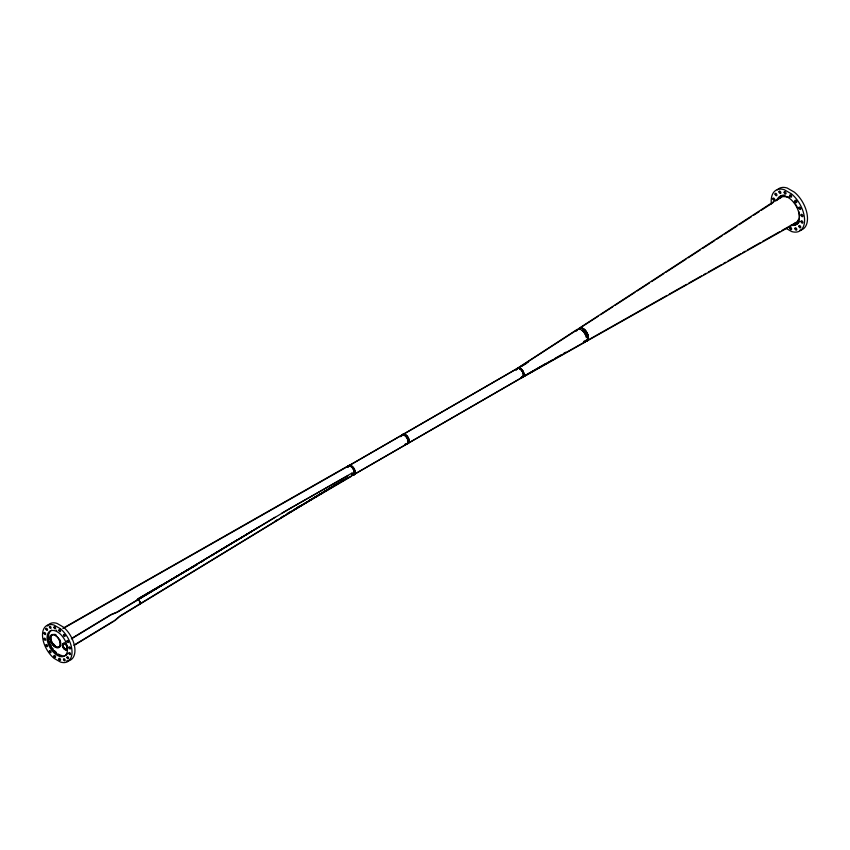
<?xml version="1.0" encoding="UTF-8"?>
<svg xmlns="http://www.w3.org/2000/svg" width="850" height="850" viewBox="0 0 850 850"><rect width="100%" height="100%" fill="white"/><g stroke="black" fill="none" stroke-linecap="round" stroke-linejoin="round"><path stroke-width="1.27" d="M588.434 337.907L588.126 339.564M576.417 331.118L577.649 329.502L598.4 316.158M523.366 376.667L584.832 341.923L586.064 340.297M583.546 342.252C591.239 341.222 587.956 331.266 583.132 328.759A7.172 4.144 60 0 1 587.903 335.368A7.172 4.144 60 0 1 586.394 340.978L666.995 295.428M797.693 220.958L798.447 219.512M779.386 198.507L779.482 198.347A11.943 6.896 60 0 1 779.62 198.167L779.716 198.039A11.996 6.927 60 0 1 779.875 197.848M578.616 329.354L579.031 328.812M137.243 600.206L252.546 530.793L245.926 534.841M797.311 221.436L797.098 221.659A11.613 6.704 60 0 1 796.832 221.924M780.088 197.614L780.204 197.508A12.006 6.938 60 0 1 780.789 197.019L782.128 196.339A11.996 6.927 60 0 1 782.754 196.169L782.914 196.137A12.006 6.927 60 0 1 783.232 196.084L788.747 197.498M114.707 620.426L118.734 617.015M780.821 197.625L781.076 197.444A11.656 6.726 60 0 1 781.617 197.104M212.064 555.571L213.169 554.816M518.224 367.774L577.278 329.354M579.381 328.121L781.086 196.817M600.599 314.723L612.808 306.786M615.007 305.362L634.982 292.379M637.16 290.966L649.4 283.007M651.567 281.605L663.818 273.647M665.975 272.234L685.992 259.229M688.128 257.837L700.4 249.857M702.536 248.476L714.818 240.497M716.943 239.116L722.574 235.45M724.699 234.069L736.992 226.079M739.096 224.708L751.4 216.718M753.504 215.347L759.167 211.671M761.26 210.311L773.574 202.3M775.668 200.951L781.341 197.264M518.341 367.944L577.649 329.502M216.346 552.766L290.817 507.928M74.226 645.309L114.856 620.649L119.892 616.378L348.107 477.201M238.138 539.654L244.821 535.511M337.769 483.331L119.744 616.154M71.411 638.562L110.829 614.635L117.257 611.957L237.522 539.686M71.559 638.786L110.978 614.858L117.172 612.308L136.127 600.886M343.751 479.91L308.901 500.65M74.078 645.086L113.571 621.106M253.587 530.166L275.092 517.246M137.456 600.089L259.845 526.384M281.807 513.241L352.081 473.025A5.058 2.922 60 0 1 352.134 473.567M287.544 513.358L290.976 511.349M293.261 510.011L351.539 475.873M275.156 520.997L277.44 519.658M280.861 517.65L284.293 515.642M286.578 514.303L351.709 476.138M290.721 508.002L348.107 475.564M137.806 598.889L161.606 585.002M200.77 562.392L203.044 561.064M297.192 507.503L299.349 506.249M584.056 341.179A7.501 4.335 60 0 0 587.339 333.317A7.501 4.335 60 0 0 578.329 329.258L580.157 328.164L582.335 328.376M125.311 592.641L346.354 466.862M125.492 592.918L129.498 590.601M581.241 329.853L582.027 330.384L583.929 329.29M348.659 465.768L402.029 434.956M402.73 434.541L517.331 368.379M348.383 466.066L528.317 362.185M525.948 363.736L517.618 368.549A4.887 2.826 60 0 1 522.484 370.866A4.887 2.826 60 0 1 522.909 376.741L534.406 370.111M582.027 330.384L582.803 331.043L584.694 329.949M582.803 331.043L583.536 331.819L585.438 330.724M583.536 331.819L584.216 332.69L586.117 331.596M584.216 332.69L584.821 333.636L586.723 332.541M587.956 335.591L586.064 336.685L585.342 334.634L587.233 333.54M585.756 335.654L587.648 334.56M586.245 337.684L588.147 336.589M534.99 369.771L541.801 365.84M542.449 365.468L545.891 363.481M353.409 474.789L522.771 377.007M523.005 376.879L552.107 360.081M554.381 358.774L561.191 354.832M563.465 353.526L565.739 352.219M583.897 341.743L586.192 340.414M353.812 474.693L407.192 443.881M407.894 443.477L522.495 377.315M585.756 340.978L587.658 339.883M782 230.414L796.206 222.381M586.543 341.275L796.492 222.796A11.985 6.917 60 0 0 797.438 222.02L797.661 221.776A11.953 6.906 60 0 0 797.884 221.51L798.001 221.351A15.109 8.723 60 0 0 798.787 211.416M62.794 628.352L125.927 592.291M64.09 627.991L124.918 593.236M130.082 590.261L346.502 467.149M669.237 294.153L686.566 284.357M688.798 283.092L701.537 275.899M703.758 274.646L706.138 273.296M708.358 272.043L721.108 264.839M723.318 263.585L725.709 262.236M727.919 260.982L740.679 253.768M742.879 252.524L745.28 251.164M747.479 249.921L760.251 242.707M762.439 241.474L779.822 231.646M523.462 376.848L584.917 342.242M579.551 328.408L580.157 328.164M586.117 341.073L586.723 340.829M584.226 342.168L584.832 341.923M578.255 329.258L580.444 329.471M783.403 196.552L785.039 196.584M581.145 327.792L581.921 327.951M786.335 228.512L791.531 231.508A23.598 13.621 60 0 0 804.578 220.235A23.598 13.621 60 0 0 791.531 193.906L784.263 189.709A23.598 13.621 60 0 0 771.396 203.968M53.167 643.492L55.091 645.766M794.049 202.183L794.07 202.215A11.974 6.917 60 0 1 794.686 203.012L794.994 203.447M139.899 601.588L139.676 601.216A2.582 1.498 60 0 1 139.124 604.499M584.821 333.636L585.342 334.634M797.566 207.984L797.353 207.496A12.006 6.927 60 0 0 797.194 207.166M140.112 602.735L139.931 602.044L140.112 602.735A2.316 1.339 60 0 1 139.06 604.254M352.081 473.025A1.806 1.041 60 0 1 352.176 474.417M352.357 473.471A5.376 3.103 60 0 1 352.357 474.428M522.484 376.986A4.887 2.826 60 0 1 521.443 377.081M517.013 369.399A4.887 2.826 60 0 1 517.267 368.921M517.533 368.411A5.047 2.911 60 0 1 523.196 371.971A5.047 2.911 60 0 1 521.486 377.219M516.906 369.293A5.047 2.911 60 0 1 517.172 368.794M347.193 467.064A5.259 3.039 60 0 1 353.069 468.637A5.259 3.039 60 0 1 352.548 475.341M347.31 467.001A5.259 3.039 60 0 1 353.43 468.966A5.174 2.986 60 0 1 352.134 475.129M352.07 475.246A5.259 3.039 60 0 0 353.43 468.966A5.174 2.986 60 0 0 347.448 467.001M352.591 475.447A5.376 3.103 60 0 0 353.132 468.594A5.376 3.103 60 0 0 347.108 466.99A5.376 3.103 60 0 1 353.494 468.934A5.376 3.103 60 0 1 352.102 475.362M347.756 466.947A5.047 2.911 60 0 1 353.642 468.839A5.047 2.911 60 0 1 352.336 474.884M136.733 600.589A2.582 1.498 60 0 1 137.583 599.792M136.967 600.61A2.316 1.339 60 0 1 137.084 600.387M137.679 600.036A2.316 1.339 60 0 1 139.761 601.662M67.543 648.933A3.357 1.934 60 0 1 63.548 646.829A3.357 1.934 60 0 1 65.078 643.45M67.309 645.671A3.357 1.934 60 0 1 67.543 646.202M60.488 641.527A7.034 4.059 60 0 1 58.044 647.211A7.034 4.059 60 0 1 51.659 641.548A7.034 4.059 60 0 1 52.615 634.546M54.113 634.419A7.034 4.059 60 0 1 55.813 635.046M59.617 639.296A7.034 4.059 60 0 1 60.116 640.411M68.361 660.79A20.878 12.059 60 0 0 74.704 647.137A20.878 12.059 60 0 0 63.399 627.088L56.971 623.369A20.878 12.059 60 0 0 49.066 624.24M67.947 660.854A20.878 12.059 60 0 1 66.651 660.928M47.356 626.036A20.878 12.059 60 0 1 48.748 624.495M61.774 655.541A14.429 8.33 60 0 1 60.159 654.999M58.937 654.372A14.429 8.33 60 0 1 58.523 654.128M56.493 652.619A14.429 8.33 60 0 1 56.1 652.269M55.707 651.897A14.429 8.33 60 0 1 55.314 651.514M54.931 651.121A14.429 8.33 60 0 1 54.559 650.707M53.136 648.943A14.429 8.33 60 0 1 52.477 647.997M51.297 646A14.429 8.33 60 0 1 51.032 645.479M50.543 644.438A14.429 8.33 60 0 1 50.309 643.907M49.714 642.324A14.429 8.33 60 0 1 49.396 641.261M48.864 638.669A14.429 8.33 60 0 1 48.864 634.886M49.396 632.91A14.429 8.33 60 0 1 49.714 632.219M65.992 655.148A14.429 8.33 60 0 1 51.149 647.094A14.429 8.33 60 0 1 51.595 630.201M56.312 630.211A14.429 8.33 60 0 1 56.716 630.349M67.575 653.299A14.429 8.33 60 0 1 66.98 654.202M66.757 654.468A14.429 8.33 60 0 1 66.257 654.936M67.458 649.421A3.623 2.093 60 0 1 64.218 648.21A3.623 2.093 60 0 1 63.091 643.981M63.272 643.62A3.623 2.093 60 0 1 65.046 643.216M59.797 646.956A7.363 4.25 60 0 1 58.416 647.498M56.716 647.232A7.363 4.25 60 0 1 51.308 641.197A7.363 4.25 60 0 1 51.829 634.631M54.91 634.355A7.363 4.25 60 0 1 55.813 634.78M60.701 645.671A7.363 4.25 60 0 1 60.318 646.404M578.542 329.492A7.172 4.144 60 0 1 582.696 328.525M795.951 222.53A11.634 6.715 60 0 1 795.218 222.859M783.179 196.584A11.061 6.386 60 0 0 782.606 196.711A18.254 10.54 60 0 0 782.329 196.796M776.964 200.079A16.299 9.414 60 0 1 796.206 206.189A16.299 9.414 60 0 1 791.106 225.239M799.584 230.371A23.598 13.621 60 0 0 807.266 215.22A23.598 13.621 60 0 0 794.452 192.217L787.185 188.02A23.598 13.621 60 0 0 777.219 189.911M796.004 224.442A16.299 9.414 60 0 1 795.218 224.559M779.036 197.986A16.299 9.414 60 0 1 779.96 196.669M780.406 197.2A16.299 9.414 60 0 1 780.608 196.839M798.479 223.008A16.299 9.414 60 0 1 792.646 224.708M778.388 198.634A16.299 9.414 60 0 1 784.901 195.171M788.991 196.669A16.299 9.414 60 0 1 789.459 196.945M799.404 221.691A16.299 9.414 60 0 1 798.979 222.392M795.696 204.468A12.006 6.927 60 0 1 796.057 205.052L796.322 205.519A12.006 6.927 60 0 1 796.801 206.369M796.227 222.955A11.996 6.927 60 0 1 795.058 223.423L794.75 223.497A12.006 6.927 60 0 1 794.357 223.571M587.212 339.458A5.047 2.911 60 0 1 586.904 339.904M516.694 369.421A5.047 2.911 60 0 1 522.569 371.312A5.047 2.911 60 0 1 521.273 377.347M516.768 369.155A5.259 3.039 60 0 1 522.899 371.121A5.259 3.039 60 0 1 521.539 377.411M516.917 369.123A5.217 3.007 60 0 1 522.994 371.067A5.217 3.007 60 0 1 521.645 377.304M401.359 436.316A5.259 3.039 60 0 1 407.15 436.889A5.259 3.039 60 0 1 406.874 443.976M401.413 436.369A5.174 2.986 60 0 1 407.118 436.932A5.174 2.986 60 0 1 406.853 443.891M401.986 435.434A5.259 3.039 60 0 1 408.106 437.399A5.174 2.986 60 0 1 406.789 443.572M406.746 443.679A5.259 3.039 60 0 0 408.106 437.399A5.174 2.986 60 0 0 402.092 435.455M347.746 467.277A5.259 3.039 60 0 1 351.624 465.97A5.259 3.039 60 0 1 355.119 472.026A5.259 3.039 60 0 1 352.049 474.736M348.298 466.161A5.174 2.986 60 0 1 354.269 468.998A5.174 2.986 60 0 1 352.718 474.799M347.862 467.288A5.174 2.986 60 0 1 348.022 466.671M197.349 564.389L138.04 599.016L197.349 564.442M60.477 628.777L54.049 625.069A20.878 12.059 60 0 0 42.5 635.035A20.878 12.059 60 0 0 54.049 658.346L60.477 662.054A20.878 12.059 60 0 0 72.027 652.077A20.878 12.059 60 0 0 60.477 628.777M49.406 626.981A1.158 0.669 60 0 0 50.724 628.352A1.158 0.669 60 0 0 50.522 626.609A1.158 0.669 60 0 0 49.406 626.981M44.03 633.282A1.158 0.669 60 0 0 45.39 634.536A1.158 0.669 60 0 0 45.061 632.751A1.158 0.669 60 0 0 44.03 633.282M45.911 645.309A1.158 0.669 60 0 0 47.249 646.638A1.158 0.669 60 0 0 46.994 644.874A1.158 0.669 60 0 0 45.911 645.309M49.406 651.344A1.158 0.669 60 0 0 50.734 652.704A1.158 0.669 60 0 0 50.511 650.951A1.158 0.669 60 0 0 49.406 651.344M44.019 638.966A1.158 0.669 60 0 0 45.369 640.252A1.158 0.669 60 0 0 45.082 638.477A1.158 0.669 60 0 0 44.019 638.966M45.9 628.979A1.158 0.669 60 0 0 47.207 630.381A1.158 0.669 60 0 0 47.037 628.649A1.158 0.669 60 0 0 45.9 628.979M53.975 627.47A1.158 0.669 60 0 0 55.314 628.798A1.158 0.669 60 0 0 55.069 627.034A1.158 0.669 60 0 0 53.975 627.47M68.882 647.541A1.158 0.669 60 0 0 70.21 648.922A1.158 0.669 60 0 0 70.008 647.179A1.158 0.669 60 0 0 68.882 647.541M68.892 653.289A1.158 0.669 60 0 0 70.221 654.628A1.158 0.669 60 0 0 69.987 652.874A1.158 0.669 60 0 0 68.892 653.289M67.012 641.293A1.158 0.669 60 0 0 68.382 642.515A1.158 0.669 60 0 0 68.021 640.719A1.158 0.669 60 0 0 67.012 641.293M63.506 635.205A1.158 0.669 60 0 0 64.866 636.469A1.158 0.669 60 0 0 64.547 634.684A1.158 0.669 60 0 0 63.506 635.205M58.926 630.349A1.158 0.669 60 0 0 60.276 631.646A1.158 0.669 60 0 0 59.999 629.871A1.158 0.669 60 0 0 58.926 630.349M63.506 659.547A1.158 0.669 60 0 0 64.866 660.822A1.158 0.669 60 0 0 64.558 659.037A1.158 0.669 60 0 0 63.506 659.547M67.001 657.496A1.158 0.669 60 0 0 68.34 658.814A1.158 0.669 60 0 0 68.074 657.039A1.158 0.669 60 0 0 67.001 657.496M47.356 640.656A14.429 8.33 60 0 0 64.324 656.136A14.429 8.33 60 0 0 60.095 633.888A14.429 8.33 60 0 0 47.356 640.656M53.975 656.147A1.158 0.669 60 0 0 55.292 657.528A1.158 0.669 60 0 0 55.101 655.796A1.158 0.669 60 0 0 53.975 656.147M58.937 659.122A1.158 0.669 60 0 0 60.307 660.365A1.158 0.669 60 0 0 59.968 658.569A1.158 0.669 60 0 0 58.937 659.122M62.602 645.851A3.357 1.934 60 0 0 66.459 649.697A3.357 1.934 60 0 0 65.748 644.619A3.357 1.934 60 0 0 62.602 645.851M62.411 645.777A3.623 2.093 60 0 0 66.576 649.942A3.623 2.093 60 0 0 65.811 644.449A3.623 2.093 60 0 0 62.411 645.777M50.341 639.296A7.034 4.059 60 0 0 58.438 647.371A7.034 4.059 60 0 0 56.939 636.714A7.034 4.059 60 0 0 50.341 639.296M50.107 639.211A7.363 4.25 60 0 0 58.586 647.657A7.363 4.25 60 0 0 57.014 636.501A7.363 4.25 60 0 0 50.107 639.211M779.014 191.877A1.307 0.754 60 0 0 780.513 193.428A1.307 0.754 60 0 0 780.279 191.452A1.307 0.754 60 0 0 779.014 191.877M772.937 198.996A1.307 0.754 60 0 0 774.477 200.409A1.307 0.754 60 0 0 774.106 198.39A1.307 0.754 60 0 0 772.937 198.996M775.062 194.129A1.307 0.754 60 0 0 776.539 195.712A1.307 0.754 60 0 0 776.347 193.758A1.307 0.754 60 0 0 775.062 194.129M784.189 192.419A1.307 0.754 60 0 0 785.697 193.928A1.307 0.754 60 0 0 785.421 191.941A1.307 0.754 60 0 0 784.189 192.419M801.029 215.114A1.307 0.754 60 0 0 802.528 216.665A1.307 0.754 60 0 0 802.304 214.699A1.307 0.754 60 0 0 801.029 215.114M801.04 221.595A1.307 0.754 60 0 0 802.538 223.114A1.307 0.754 60 0 0 802.273 221.138A1.307 0.754 60 0 0 801.04 221.595M798.915 208.038A1.307 0.754 60 0 0 800.466 209.429A1.307 0.754 60 0 0 800.062 207.4A1.307 0.754 60 0 0 798.915 208.038M794.952 201.163A1.307 0.754 60 0 0 796.492 202.597A1.307 0.754 60 0 0 796.131 200.579A1.307 0.754 60 0 0 794.952 201.163M789.788 195.681A1.307 0.754 60 0 0 791.308 197.147A1.307 0.754 60 0 0 790.989 195.149A1.307 0.754 60 0 0 789.788 195.681M794.952 228.671A1.307 0.754 60 0 0 796.482 230.116A1.307 0.754 60 0 0 796.142 228.097A1.307 0.754 60 0 0 794.952 228.671M798.904 226.355A1.307 0.754 60 0 0 800.424 227.843A1.307 0.754 60 0 0 800.116 225.845A1.307 0.754 60 0 0 798.904 226.355M789.788 228.193A1.307 0.754 60 0 0 791.339 229.596A1.307 0.754 60 0 0 790.946 227.566A1.307 0.754 60 0 0 789.788 228.193M404.6 435.455A5.174 2.986 60 0 0 400.786 436.73A5.259 3.039 60 0 1 404.664 435.349A5.259 3.039 60 0 1 408.159 441.405A5.259 3.039 60 0 1 405.089 444.114A5.174 2.986 60 0 0 408.043 441.405A5.174 2.986 60 0 0 404.6 435.455M521.783 370.728A5.174 2.986 60 0 0 516.088 370.164A5.259 3.039 60 0 1 521.879 370.653A5.259 3.039 60 0 1 521.602 377.729A5.174 2.986 60 0 0 521.783 370.728"/></g></svg>
